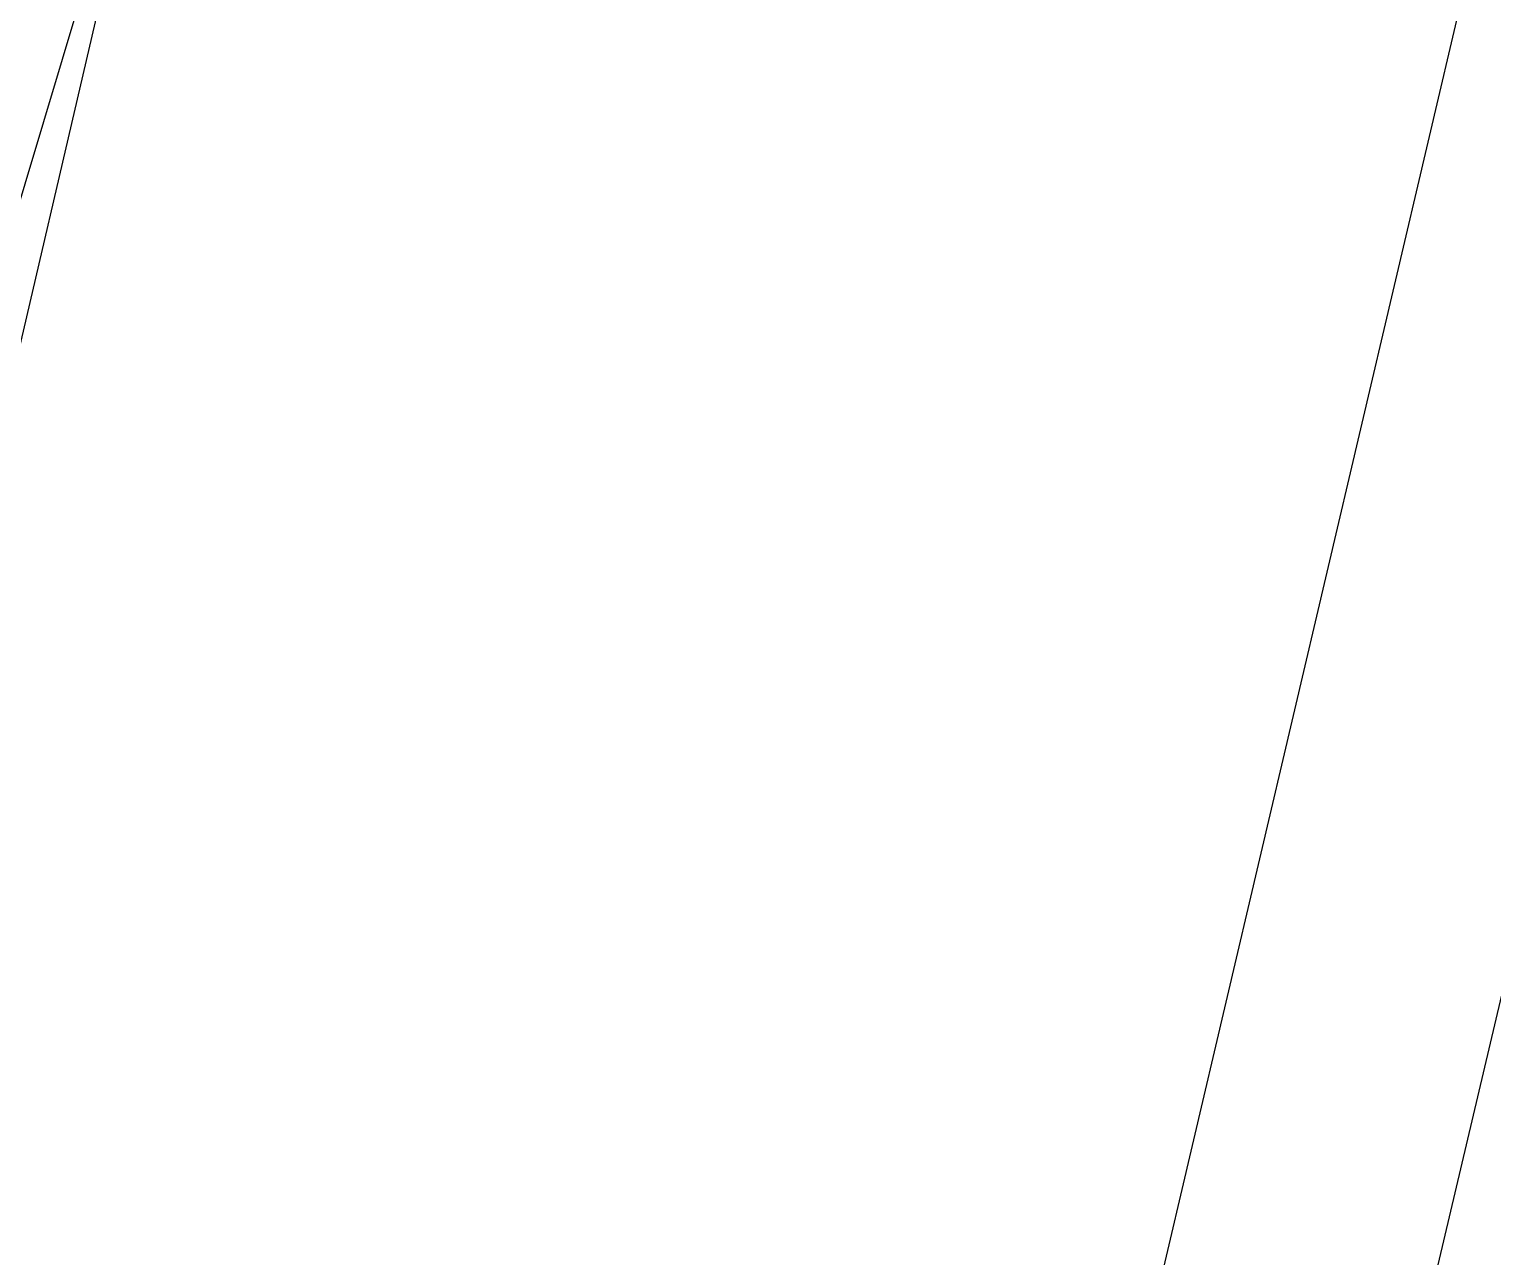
# Model space of a CAD drawing. Header units: feet. Extents: x -84 to 198, y -22 to 181.
# Drawn here: x 105.1422 to 105.46, y 32.6111 to 32.8777 of the extents above; entities that cross this region are included whole.
import ezdxf

# ---------------------------------------------------------------- set-up
doc = ezdxf.new("R2010")
doc.units = ezdxf.units.FT
doc.layers.add('A-LINEA', color=7, linetype='CONTINUOUS')

msp = doc.modelspace()

# ---------------------------------------------------------------- linework, layer by layer
at = {"layer": 'A-LINEA'}
for p, q in [((103.5333, 24.5111), (107.3733, 40.7511)), ((105.08, 32.5511), (105.1733, 32.9511)), ((103.76, 25.6711), (105.4533, 32.8844))]:
    msp.add_line(p, q, dxfattribs=at)
for points in [[(67.2267, 7.6444), (67.2667, 7.8178), (67.76, 9.9244), (68.1067, 9.9378), (69.9867, 17.8978), (72.5733, 17.2844), (72.7333, 17.9244), (80.72, 16.0444), (83.12, 15.4711), (87.16, 14.5111), (90.12, 27.0044), (94.6533, 25.9244), (94.8133, 26.5778), (97.52, 25.9378), (103.5333, 24.5111), (107.3733, 40.7511), (107.64, 40.6978), (108.9733, 40.3778), (112.68, 39.4978), (119.16, 37.9644), (119.2267, 38.2978), (125.3067, 36.8578)], [(105.1333, 32.9511), (105.16, 32.9511), (105.1333, 32.8578), (105.1333, 32.8444), (105.1333, 32.8578), (105.1333, 32.8444), (105.1333, 32.8311), (105.12, 32.8178), (105.1333, 32.8178), (105.1733, 32.9511)], [(105.1333, 32.9511), (105.16, 32.9511), (105.1333, 32.8578), (105.1333, 32.8444), (105.1333, 32.8578), (105.1333, 32.8444), (105.1333, 32.8311), (105.12, 32.8178), (105.1333, 32.8178), (105.1733, 32.9511)], [(105.1333, 32.9511), (105.16, 32.9511), (105.1333, 32.8578), (105.1333, 32.8444), (105.1333, 32.8578), (105.1333, 32.8444), (105.1333, 32.8311), (105.12, 32.8178), (105.1333, 32.8178), (105.1733, 32.9511)]]:
    msp.add_lwpolyline(points, dxfattribs=at)

doc.saveas('drawing.dxf')
